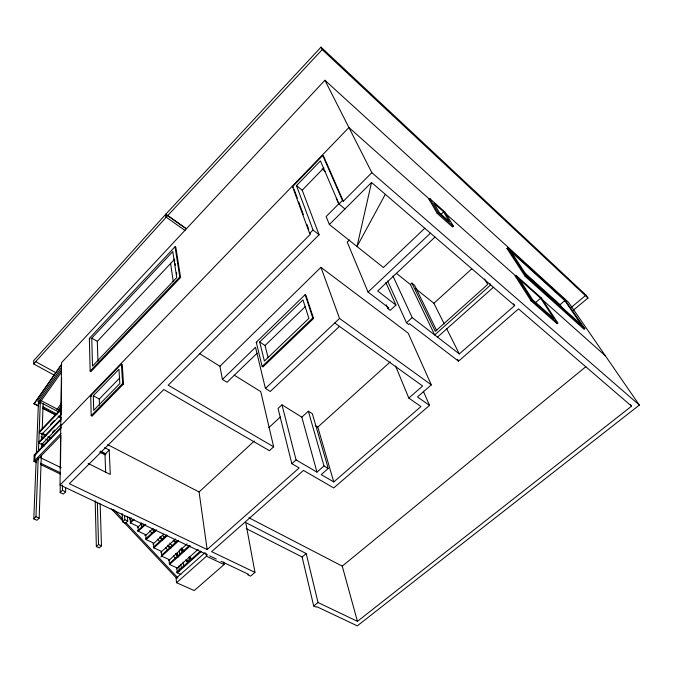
<?xml version="1.0" encoding="UTF-8"?>
<svg xmlns="http://www.w3.org/2000/svg" width="673" height="673" viewBox="0 0 673 673"><rect width="100%" height="100%" fill="white"/><g stroke="black" fill="none" stroke-linecap="round" stroke-linejoin="round"><path stroke-width="1.01" d="M60.259 485.225L60.166 492.577L63.346 494.075L65.609 491.82L65.634 487.622M60.166 492.577L62.429 490.323L62.48 485.073M207.73 554.989L60.023 484.989L61.554 362.654L324.908 80.264L568.458 302.244L639.35 405.087L357.296 625.865L316.815 606.684L316.201 607.181L313.711 606.003L302.118 556.992L246.251 528.583M60.461 468.4L60.864 435.81M61.125 414.787L61.58 377.999M53.907 374.987L33.65 363.925L33.751 360.593L165.709 214.3L166.223 217.194L185.083 230.511M36.149 460.054L33.793 518.875L36.981 520.288L39.169 518.109L41.331 455.184M41.583 447.839L41.734 443.473L44.519 444.853M41.877 439.452L42.088 433.16M42.239 428.962L43.097 403.792M33.793 518.875L35.98 516.687L38.21 457.934M38.445 451.642L40.388 400.267L60.048 410.572M36.401 453.753L38.462 402.311L37.839 400.847L61.487 367.492M36.763 462.696L33.944 461.333L34.214 454.948L61.226 427.002M35.046 455.049L34.828 460.425L36.704 461.333M392.956 276.023L412.187 317.589L459.314 353.931L514.643 305.576L371.53 182.467L357.01 246.503L385.318 194.32M34.062 403.817L61.352 364.791L34.062 403.817L38.731 406.24M61.58 369.721L38.462 402.311L40.388 400.267M40.876 401.226L61.537 372.085M56.894 409.647L61.697 402.9M58.164 410.278L61.781 405.205M59.333 410.892L61.739 407.51M189.365 556.453L190.804 557.993L190.291 558.556L188.861 557.034M185.58 559.944L187.01 561.475L187.531 560.903M33.65 363.925L166.223 217.194L322.19 49.6L321.004 47.135L165.844 214.149L166.223 217.194M89.358 338.368L175.047 246.755L175.83 247.294L180.574 277.545L90.964 371.546L90.14 371.084L89.358 338.368L90.148 338.83M91.755 338.115L172.793 251.576L176.73 277.562L92.512 366.095L91.755 338.115L97.299 341.362L97.972 361.065M97.299 341.362L174.694 259.13M38.378 404.38L40.313 402.328L58.896 412.044M90.14 371.084L179.758 276.998L175.047 246.755M39.194 431.738L61.201 408.738M61.184 409.68L39.16 432.697L45.789 436.028M50.601 424.318L54.151 420.617M42.054 434.152L61.235 414.156M38.807 442.018L61.075 418.875M61.058 419.834L38.773 442.994L44.485 445.829M52.511 432.302L54.664 430.072M41.701 444.449L61.108 424.335M60.763 425.975L348.917 127.525L429.694 199.427M60.023 484.989L310.497 234.111L309.63 233.438L292.562 186.707L322.746 155.455L323.553 156.144L343.331 201.227L371.849 172.667L324.908 80.264M90.72 395.766L121.401 364.017L122.25 364.505L123.512 383.997L92.066 416.15L91.2 415.687L90.72 395.766L91.578 396.237M34.172 455.949L61.209 427.986M93.311 395.766L118.953 369.25L119.819 383.568L93.698 410.345L93.311 395.766L99.268 399.022L99.486 405.272M301.824 417.167L308.36 411.203L323.999 465.977L316.975 472.135L301.824 417.167L281.97 404.826L278.05 408.469L291.838 463.68L299.149 467.912L207.149 549.538L69.361 483.702L163.825 389.524L269.402 450.683L273.65 446.822L168.174 385.192L319.086 234.751L313.038 230.023L296.49 185.613L320.424 160.881L338.965 204.037L344.963 208.95M33.944 461.333L60.982 433.454M36.106 461.047L60.814 435.599M319.086 234.751L302.211 190.215L323.923 167.888M99.268 399.022L119.769 377.94M91.2 415.687L122.646 383.501L121.401 364.017M339.377 203.263L326.153 216.521L329.358 224.513L383.425 267.518L424.772 228.265M309.63 233.438L313.038 230.023M338.965 204.037L342.473 200.52L322.746 155.455M329.358 224.513L371.53 182.467M105.678 472.614L104.971 454.208L109.211 450.001L104.593 447.621M257.12 353.19L227.062 382.264L222.418 379.421L219.928 366.263L320.945 267.316L408.158 333.127L431.326 384.863L417.47 396.927L429.517 405.407L333.724 487.942L303.489 470.427L211.6 551.658L254.974 572.387L250.592 576.13L247.815 574.818L248.438 574.279L220.98 561.265M349.455 239.95L347.226 242.137L368.064 292.074L388.767 307.889L387.951 308.655L390.205 310.371L395.943 305.062L385.822 282.475M256.253 342.246L305.147 294.648L305.904 295.203L313.559 318.489L262.916 366.953L262.134 366.44L256.253 342.246L257.019 342.75M259.669 341.985L302.968 299.906L308.907 318.337L264.388 361.048L259.669 341.985L265.044 345.527L268.098 357.573M222.418 379.421L255.513 347.276L265.414 388.456L270.235 391.476L339.461 326.363M265.044 345.527L305.298 306.602M429.122 199.444L429.921 198.67L445.08 212.172L453.417 226.254L452.601 227.02L437.214 213.434L429.122 199.444L430.636 200.79M262.134 366.44L312.777 317.942L305.147 294.648M437.214 213.434L438.039 212.643L429.921 198.67M440.765 214.561L443.608 211.869L449.354 221.602L439.587 212.954L433.942 203.263L443.81 211.987M100.151 503.85L101.463 545.845L99.284 547.898L96.357 546.602L98.536 544.541L97.349 502.529M127.475 516.906L127.719 521.079L125.481 523.199L122.562 521.827L124.808 519.707L124.564 515.535M265.414 388.456L339.545 318.447L320.945 267.316M368.064 292.074L430.459 233.161M129.729 519.228L131.243 517.798M130.268 522.021L133.313 519.161M130.335 523.056L134.137 519.48M435.01 237.073L377.679 290.98L395.943 305.062M137.511 527.506L142.07 523.241M137.317 531.047L144.19 524.637M138.158 531.384L145.797 524.259M489.851 283.569L490.676 284.957L434.708 334.961L410.395 284.511L411.893 283.123L414.551 285.259L436.71 330.721M144.83 535.565L145.721 534.741L138.285 531.258L137.948 526.463L130.461 522.938L130.167 518.176L126.398 516.393M146.041 535.069L152.914 528.709M145.89 538.644L155.093 530.147M145.974 539.704L156.716 529.786M207.149 549.538L199.082 491.971L254.301 441.034M268.872 427.599L280.372 416.982M153.049 544.045L163.783 534.202M153.696 546.947L166.778 534.976M153.789 548.015L167.653 535.329M254.974 572.387L245.746 522.551L306.198 553.568L318.018 602.512L357.439 621.347L631.577 406.164L518.53 308.915L458.523 361.174L409.487 323.713L408.671 324.453L406.492 322.788L412.187 317.589M444.247 323.923L433.892 303.296L471.756 268.88M160.813 552.306L175.434 539.023M161.495 555.25L177.722 540.537M160.822 557.025L178.614 540.899M507.005 248.539L507.711 247.908L565.413 300.444L584.837 328.718L584.122 329.316L525.184 276.393L507.005 248.539L508.544 249.935M187.119 543.868L168.687 560.575L168.587 559.583M395.598 366.087L408.805 398.063L420.962 406.542L333.766 481.944L317.791 427.094L390.231 361.914M169.293 563.545L189.466 545.424M169.403 564.63L190.375 545.803M291.838 463.68L296.061 459.911L281.97 404.826M176.326 568.811L198.047 549.446M437.5 337.114L493.402 287.295M187.01 561.475L190.804 557.993M176.301 572.53L200.453 551.044M177.201 572.925L201.378 551.431M515.207 276.023L515.972 275.333L541.462 298.038L557.841 323.032L557.051 323.705L531.081 300.873L515.207 276.023L517.52 278.084M205.097 552.55L176.074 578.284L176.545 582.717L194.245 590.558L224.084 564.554L223.672 561.938M176.545 582.717L206.493 556.243L206.123 553.61M525.184 276.393L525.924 275.737L507.711 247.908M308.36 411.203L312.381 413.744L328.231 468.484L321.214 474.616L333.766 481.944M408.805 398.063L422.627 385.991L334.742 322.981M531.081 300.873L531.88 300.175L515.972 275.333M535.296 302.85L540.638 298.223L519.749 279.64L532.806 299.973L554.005 318.657L540.638 298.223M540.697 298.703L541.462 298.038M524.174 272.38L560.037 304.692L564.798 300.612L581.413 324.84L526.799 275.678L511.144 251.803L564.798 300.612M564.731 301.024L565.413 300.444M302.118 556.992L306.198 553.568M571.461 307.216L586.015 295.127L588 298.038L573.455 310.085M357.439 621.347L342.254 566.128L585.838 366.709M313.711 606.003L318.018 602.512M153.166 544.053L153.368 543.456M137.629 527.523L137.671 526.681M35.98 516.687L39.169 518.109M98.536 544.541L101.463 545.845M180.944 574.439L177.327 572.807L176.797 567.802L169.529 564.512L169.032 559.549L161.722 556.201L161.268 551.28L153.915 547.898L153.494 543.01L146.1 539.578L145.721 534.741M62.429 490.323L65.609 491.82M124.808 519.707L127.719 521.079M206.493 556.243L224.084 564.554M209.623 555.881L216.252 559.027M40.531 464.505L60.292 474.019M40.473 463.15L60.233 472.682M40.658 457.775L61.235 467.777M88.155 463.461L110.279 474.473L109.211 450.001M40.994 436.701L43.795 438.098M45.663 439.032L48.456 440.436M47.657 436.962L50.458 438.367M42.088 433.193L45.823 435.069M48.616 436.483L51.417 437.887M100.344 451.852L104.971 454.208M99.621 452.037L105.173 454.864M100.529 451.129L106.073 453.964M107.714 444.643L199.082 491.971M248.985 517.815L342.254 566.128M43.03 406.803L56.969 414.063M33.911 403.447L38.571 405.869M43.232 408.292L55.354 414.593M58.156 416.049L60.949 417.504M42.458 408.175L55.523 414.963M58.315 416.419L61.117 417.874M35.593 361.603L55.842 372.707M122.646 383.501L123.512 383.997M296.061 459.911L316.975 472.135M323.999 465.977L328.231 468.484M199.57 353.611L219.928 366.263M234.229 375.155L260.754 391.636L273.65 446.822M315.233 425.504L317.791 427.094M179.758 276.998L180.574 277.545M312.777 317.942L313.559 318.489M165.844 214.149L186.421 228.711M168.275 216.117L185.42 228.256M339.545 318.447L431.326 384.863M396.439 273.356L410.395 284.511M415.468 288.566L433.892 303.296M292.562 186.707L293.378 187.363M296.49 185.613L302.211 190.215M342.473 200.52L343.331 201.227M322.073 168.864L325.244 171.522M371.849 172.667L639.35 405.087M531.88 300.175L557.841 323.032M438.039 212.643L453.417 226.254M446.165 214.081L515.964 276.208M541.058 298.551L605.364 355.79M525.924 275.737L584.837 328.718M321.004 47.135L586.015 295.127M322.19 49.6L588 298.038M149.633 530.745L151.778 533.033M157.507 539.149L159.661 541.437M165.39 547.544L167.543 549.841M173.272 555.948L175.426 558.237M113.56 509.444L122.856 519.329M125.708 522.374L177.874 577.863M111.247 508.78L176.957 578.679M174.265 540.352L176.419 542.657M181.458 548.024L184.335 551.086M173.146 540.276L175.291 542.564M181.003 548.655L183.864 551.7M180.448 549.235L181.803 550.682L182.038 552.743M162.572 535.422L164.734 537.719M169.764 543.086L172.633 546.148M152.308 528.33L155.177 531.384M160.191 536.734L163.051 539.788M168.065 545.13L170.934 548.184M175.947 553.534L178.816 556.588M152.418 529.592L154.571 531.889M159.585 537.239L162.462 540.301M167.476 545.652L169.63 547.94M175.367 554.064L178.244 557.118M630.399 404.431L631.577 406.164M560.037 304.692L562.384 308.167M555.923 321.98L557.051 323.705M513.558 303.801L514.643 305.576M484.577 279.059L487.74 284.401L435.28 331.343L411.893 283.123M446.603 328.609L459.314 353.931M457.59 359.289L458.523 361.174M387.623 281.036L406.492 322.788M386.285 304.81L387.951 308.655M423.325 391.173L429.517 405.407M336.281 198.207L338.948 204.424M294.093 189.315L297.298 198.081M298.728 201.976L303.363 214.637M306.93 224.37L308.714 229.241M174.4 259.223L174.711 261.25M175.022 263.269L175.325 265.297M176.402 272.38L176.713 274.399M170.58 263.286L173.239 281.575M183.098 562.039L183.569 566.17M179.321 549.824L179.893 554.914M180.911 564.083L181.365 568.155M177.352 552.718L177.689 555.772M178.799 565.959L179.355 571.057M143.534 523.956L143.686 526M141.229 522.812L141.616 527.926M122.107 513.465L122.562 521.827M95.171 500.762L96.357 546.602"/></g></svg>
